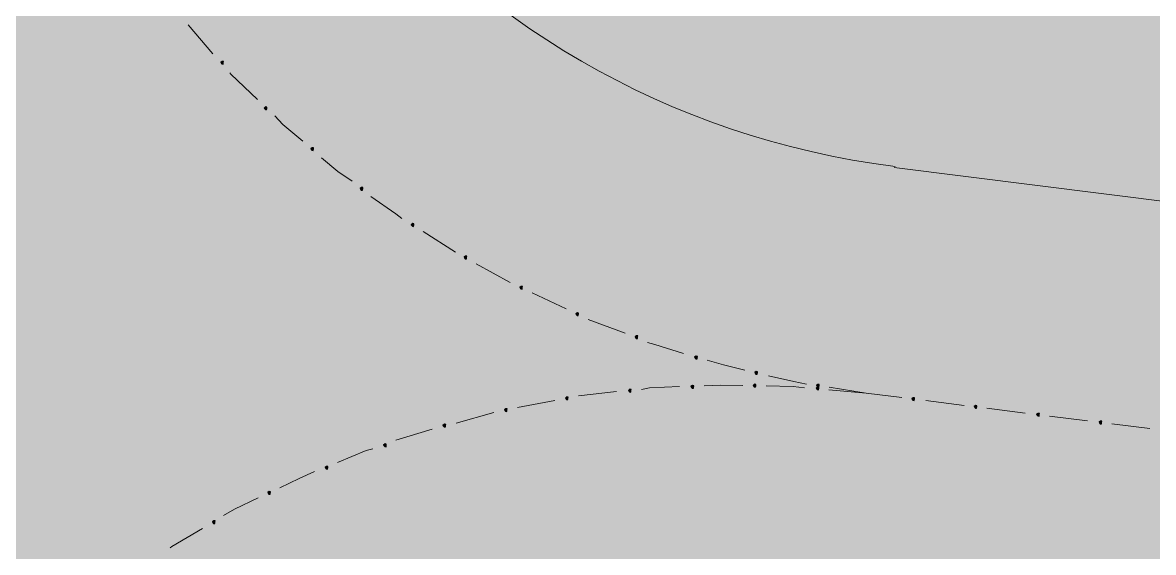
# Model space of a CAD drawing. Header units: metres. Extents: x -4 to 509425, y 7549 to 4732445.
# Drawn here: x 475973.25 to 475980.71, y 4719777.3 to 4719780.79 of the extents above; entities that cross this region are included whole.
import ezdxf

# ---------------------------------------------------------------- set-up
doc = ezdxf.new("R2010")
doc.units = ezdxf.units.M
doc.header["$LTSCALE"] = 0.01
doc.header["$MEASUREMENT"] = 0
doc.layers.get('0').update_dxf_attribs({"lineweight": 0})
doc.layers.add('_SUBESTACIÓN', color=1, linetype='Continuous')
doc.layers.add('SUBESTACION LA VID', color=253, linetype='Continuous')

# ---------------------------------------------------------------- blocks, each defined once
blk = doc.blocks.new('A$Cfff6051d')
at = {"layer": 'SUBESTACION LA VID', "transparency": 33554687}
h = blk.add_hatch(color=256, dxfattribs=at)
h.dxf.hatch_style = 2
h.paths.add_polyline_path([(475974.5716, 4719780.5265), (475974.5727, 4719780.5349), (475974.5643, 4719780.536), (475974.5548, 4719780.5286), (475974.5622, 4719780.5192), (475974.5706, 4719780.5181)])
h = blk.add_hatch(color=256, dxfattribs=at)
h.dxf.hatch_style = 2
h.paths.add_polyline_path([(475974.8582, 4719780.2261), (475974.8593, 4719780.2345), (475974.8509, 4719780.2355), (475974.8414, 4719780.2282), (475974.8488, 4719780.2187), (475974.8572, 4719780.2177)])
h = blk.add_hatch(color=256, dxfattribs=at)
h.dxf.hatch_style = 2
h.paths.add_polyline_path([(475975.1658, 4719779.9572), (475975.1668, 4719779.9656), (475975.1584, 4719779.9666), (475975.149, 4719779.9593), (475975.1563, 4719779.9498), (475975.1647, 4719779.9488)])
h = blk.add_hatch(color=256, dxfattribs=at)
h.dxf.hatch_style = 2
h.paths.add_polyline_path([(475975.4912, 4719779.6945), (475975.4923, 4719779.7029), (475975.4839, 4719779.704), (475975.4744, 4719779.6966), (475975.4818, 4719779.6872), (475975.4902, 4719779.6861)])
h = blk.add_hatch(color=256, dxfattribs=at)
h.dxf.hatch_style = 2
h.paths.add_polyline_path([(475975.8282, 4719779.456), (475975.8293, 4719779.4644), (475975.8209, 4719779.4655), (475975.8114, 4719779.4581), (475975.8188, 4719779.4487), (475975.8272, 4719779.4476)])
h = blk.add_hatch(color=256, dxfattribs=at)
h.dxf.hatch_style = 2
h.paths.add_polyline_path([(475976.1768, 4719779.2417), (475976.1778, 4719779.2501), (475976.1694, 4719779.2511), (475976.16, 4719779.2438), (475976.1673, 4719779.2343), (475976.1757, 4719779.2333)])
h = blk.add_hatch(color=256, dxfattribs=at)
h.dxf.hatch_style = 2
h.paths.add_polyline_path([(475976.5442, 4719779.042), (475976.5453, 4719779.0504), (475976.5369, 4719779.0515), (475976.5274, 4719779.0441), (475976.5348, 4719779.0347), (475976.5432, 4719779.0336)])
h = blk.add_hatch(color=256, dxfattribs=at)
h.dxf.hatch_style = 2
h.paths.add_polyline_path([(475976.9148, 4719778.8676), (475976.9159, 4719778.876), (475976.9075, 4719778.877), (475976.898, 4719778.8697), (475976.9054, 4719778.8602), (475976.9138, 4719778.8592)])
h = blk.add_hatch(color=256, dxfattribs=at)
h.dxf.hatch_style = 2
h.paths.add_polyline_path([(475977.3054, 4719778.7162), (475977.3065, 4719778.7246), (475977.2981, 4719778.7257), (475977.2886, 4719778.7183), (475977.296, 4719778.7089), (475977.3044, 4719778.7078)])
h = blk.add_hatch(color=256, dxfattribs=at)
h.dxf.hatch_style = 2
h.paths.add_polyline_path([(475977.6981, 4719778.5817), (475977.6992, 4719778.5901), (475977.6908, 4719778.5911), (475977.6813, 4719778.5838), (475977.6887, 4719778.5743), (475977.6971, 4719778.5733)])
h = blk.add_hatch(color=256, dxfattribs=at)
h.dxf.hatch_style = 2
h.paths.add_polyline_path([(475978.095, 4719778.4807), (475978.0961, 4719778.4891), (475978.0877, 4719778.4902), (475978.0782, 4719778.4828), (475978.0856, 4719778.4734), (475978.094, 4719778.4723)])
h = blk.add_hatch(color=256, dxfattribs=at)
h.dxf.hatch_style = 2
h.paths.add_polyline_path([(475977.6739, 4719778.3885), (475977.6749, 4719778.3969), (475977.6665, 4719778.3979), (475977.6571, 4719778.3906), (475977.6644, 4719778.3811), (475977.6728, 4719778.3801)])
h = blk.add_hatch(color=256, dxfattribs=at)
h.dxf.hatch_style = 2
h.paths.add_polyline_path([(475978.0845, 4719778.3967), (475978.0855, 4719778.4051), (475978.0771, 4719778.4062), (475978.0677, 4719778.3988), (475978.075, 4719778.3894), (475978.0834, 4719778.3883)])
h = blk.add_hatch(color=256, dxfattribs=at)
h.dxf.hatch_style = 2
h.paths.add_polyline_path([(475978.5003, 4719778.3787), (475978.5014, 4719778.3871), (475978.493, 4719778.3882), (475978.4835, 4719778.3808), (475978.4908, 4719778.3714), (475978.4992, 4719778.3703)])
h = blk.add_hatch(color=256, dxfattribs=at)
h.dxf.hatch_style = 2
h.paths.add_polyline_path([(475978.5024, 4719778.3955), (475978.5035, 4719778.4039), (475978.4951, 4719778.405), (475978.4856, 4719778.3976), (475978.493, 4719778.3882), (475978.5014, 4719778.3871)])
h = blk.add_hatch(color=256, dxfattribs=at)
h.dxf.hatch_style = 2
h.paths.add_polyline_path([(475976.8453, 4719778.3132), (475976.8464, 4719778.3216), (475976.838, 4719778.3226), (475976.8285, 4719778.3153), (475976.8359, 4719778.3058), (475976.8443, 4719778.3048)])
h = blk.add_hatch(color=256, dxfattribs=at)
h.dxf.hatch_style = 2
h.paths.add_polyline_path([(475977.2612, 4719778.3634), (475977.2622, 4719778.3718), (475977.2538, 4719778.3729), (475977.2444, 4719778.3655), (475977.2517, 4719778.3561), (475977.2601, 4719778.355)])
h = blk.add_hatch(color=256, dxfattribs=at)
h.dxf.hatch_style = 2
h.paths.add_polyline_path([(475979.1314, 4719778.3081), (475979.1324, 4719778.3165), (475979.124, 4719778.3176), (475979.1146, 4719778.3102), (475979.1219, 4719778.3008), (475979.1303, 4719778.2997)])
h = blk.add_hatch(color=256, dxfattribs=at)
h.dxf.hatch_style = 2
h.paths.add_polyline_path([(475976.4431, 4719778.2356), (475976.4442, 4719778.244), (475976.4358, 4719778.2451), (475976.4263, 4719778.2377), (475976.4337, 4719778.2283), (475976.4421, 4719778.2272)])
h = blk.add_hatch(color=256, dxfattribs=at)
h.dxf.hatch_style = 2
h.paths.add_polyline_path([(475979.543, 4719778.2565), (475979.5441, 4719778.2649), (475979.5356, 4719778.266), (475979.5262, 4719778.2586), (475979.5335, 4719778.2492), (475979.5419, 4719778.2481)])
h = blk.add_hatch(color=256, dxfattribs=at)
h.dxf.hatch_style = 2
h.paths.add_polyline_path([(475979.9546, 4719778.2049), (475979.9557, 4719778.2133), (475979.9473, 4719778.2144), (475979.9378, 4719778.207), (475979.9452, 4719778.1976), (475979.9536, 4719778.1965)])
h = blk.add_hatch(color=256, dxfattribs=at)
h.dxf.hatch_style = 2
h.paths.add_polyline_path([(475980.3662, 4719778.1533), (475980.3673, 4719778.1617), (475980.3589, 4719778.1628), (475980.3494, 4719778.1554), (475980.3568, 4719778.146), (475980.3652, 4719778.1449)])
h = blk.add_hatch(color=256, dxfattribs=at)
h.dxf.hatch_style = 2
h.paths.add_polyline_path([(475976.0378, 4719778.1328), (475976.0388, 4719778.1412), (475976.0304, 4719778.1423), (475976.021, 4719778.1349), (475976.0283, 4719778.1255), (475976.0367, 4719778.1244)])
h = blk.add_hatch(color=256, dxfattribs=at)
h.dxf.hatch_style = 2
h.paths.add_polyline_path([(475975.646, 4719778.0028), (475975.6471, 4719778.0112), (475975.6387, 4719778.0122), (475975.6292, 4719778.0049), (475975.6366, 4719777.9954), (475975.645, 4719777.9944)])
h = blk.add_hatch(color=256, dxfattribs=at)
h.dxf.hatch_style = 2
h.paths.add_polyline_path([(475975.2606, 4719777.8548), (475975.2616, 4719777.8632), (475975.2532, 4719777.8643), (475975.2438, 4719777.8569), (475975.2511, 4719777.8475), (475975.2595, 4719777.8464)])
h = blk.add_hatch(color=256, dxfattribs=at)
h.dxf.hatch_style = 2
h.paths.add_polyline_path([(475974.8814, 4719777.6891), (475974.8825, 4719777.6975), (475974.8741, 4719777.6985), (475974.8646, 4719777.6912), (475974.872, 4719777.6817), (475974.8804, 4719777.6807)])
h = blk.add_hatch(color=256, dxfattribs=at)
h.dxf.hatch_style = 2
h.paths.add_polyline_path([(475974.5159, 4719777.496), (475974.517, 4719777.5044), (475974.5086, 4719777.5054), (475974.4991, 4719777.4981), (475974.5065, 4719777.4886), (475974.5149, 4719777.4876)])
at = {"layer": 'SUBESTACION LA VID', "lineweight": 15}
for p, q in [((475974.3386, 4719780.7776), (475974.5024, 4719780.5864)), ((476076.4761, 4719767.6143), (475978.9986, 4719779.835)), ((475975.8912, 4719779.414), (475976.1043, 4719779.2764)), ((475976.2398, 4719779.1997), (475976.4634, 4719779.0778)), ((475976.6083, 4719779.0084), (475976.834, 4719778.9033)), ((475976.9789, 4719778.834), (475977.2235, 4719778.7436)), ((475978.5696, 4719778.3871), (475978.8122, 4719778.3481)), ((475977.1667, 4719778.3582), (475976.9157, 4719778.3299)), ((475978.8122, 4719778.3481), (475978.5675, 4719778.3703)), ((475979.0474, 4719778.3187), (475978.8122, 4719778.3481)), ((475976.7582, 4719778.2985), (475976.5135, 4719778.2524)), ((475979.459, 4719778.2671), (475979.207, 4719778.2987)), ((475979.8622, 4719778.2165), (475979.6102, 4719778.2481)), ((475976.356, 4719778.2209), (475976.1081, 4719778.1496)), ((475980.2738, 4719778.1649), (475980.0218, 4719778.1965)), ((475975.9495, 4719778.1098), (475975.7101, 4719778.0374)), ((475980.6854, 4719778.1133), (475980.4334, 4719778.1449))]:
    blk.add_line(p, q, dxfattribs=at)
at = {"layer": 'SUBESTACION LA VID'}
for points in [[(475974.5716, 4719780.5265), (475974.5727, 4719780.5349), (475974.5643, 4719780.536), (475974.5548, 4719780.5286), (475974.5622, 4719780.5192), (475974.5706, 4719780.5181)], [(475974.8582, 4719780.2261), (475974.8593, 4719780.2345), (475974.8509, 4719780.2355), (475974.8414, 4719780.2282), (475974.8488, 4719780.2187), (475974.8572, 4719780.2177)], [(475975.1658, 4719779.9572), (475975.1668, 4719779.9656), (475975.1584, 4719779.9666), (475975.149, 4719779.9593), (475975.1563, 4719779.9498), (475975.1647, 4719779.9488)], [(475975.4912, 4719779.6945), (475975.4923, 4719779.7029), (475975.4839, 4719779.704), (475975.4744, 4719779.6966), (475975.4818, 4719779.6872), (475975.4902, 4719779.6861)], [(475975.8282, 4719779.456), (475975.8293, 4719779.4644), (475975.8209, 4719779.4655), (475975.8114, 4719779.4581), (475975.8188, 4719779.4487), (475975.8272, 4719779.4476)], [(475976.1768, 4719779.2417), (475976.1778, 4719779.2501), (475976.1694, 4719779.2511), (475976.16, 4719779.2438), (475976.1673, 4719779.2343), (475976.1757, 4719779.2333)], [(475976.5442, 4719779.042), (475976.5453, 4719779.0504), (475976.5369, 4719779.0515), (475976.5274, 4719779.0441), (475976.5348, 4719779.0347), (475976.5432, 4719779.0336)], [(475976.9148, 4719778.8676), (475976.9159, 4719778.876), (475976.9075, 4719778.877), (475976.898, 4719778.8697), (475976.9054, 4719778.8602), (475976.9138, 4719778.8592)], [(475977.3054, 4719778.7162), (475977.3065, 4719778.7246), (475977.2981, 4719778.7257), (475977.2886, 4719778.7183), (475977.296, 4719778.7089), (475977.3044, 4719778.7078)], [(475977.6981, 4719778.5817), (475977.6992, 4719778.5901), (475977.6908, 4719778.5911), (475977.6813, 4719778.5838), (475977.6887, 4719778.5743), (475977.6971, 4719778.5733)], [(475978.095, 4719778.4807), (475978.0961, 4719778.4891), (475978.0877, 4719778.4902), (475978.0782, 4719778.4828), (475978.0856, 4719778.4734), (475978.094, 4719778.4723)], [(475977.6739, 4719778.3885), (475977.6749, 4719778.3969), (475977.6665, 4719778.3979), (475977.6571, 4719778.3906), (475977.6644, 4719778.3811), (475977.6728, 4719778.3801)], [(475978.0845, 4719778.3967), (475978.0855, 4719778.4051), (475978.0771, 4719778.4062), (475978.0677, 4719778.3988), (475978.075, 4719778.3894), (475978.0834, 4719778.3883)], [(475978.5003, 4719778.3787), (475978.5014, 4719778.3871), (475978.493, 4719778.3882), (475978.4835, 4719778.3808), (475978.4908, 4719778.3714), (475978.4992, 4719778.3703)], [(475978.5024, 4719778.3955), (475978.5035, 4719778.4039), (475978.4951, 4719778.405), (475978.4856, 4719778.3976), (475978.493, 4719778.3882), (475978.5014, 4719778.3871)], [(475976.8453, 4719778.3132), (475976.8464, 4719778.3216), (475976.838, 4719778.3226), (475976.8285, 4719778.3153), (475976.8359, 4719778.3058), (475976.8443, 4719778.3048)], [(475977.2612, 4719778.3634), (475977.2622, 4719778.3718), (475977.2538, 4719778.3729), (475977.2444, 4719778.3655), (475977.2517, 4719778.3561), (475977.2601, 4719778.355)], [(475979.1314, 4719778.3081), (475979.1324, 4719778.3165), (475979.124, 4719778.3176), (475979.1146, 4719778.3102), (475979.1219, 4719778.3008), (475979.1303, 4719778.2997)], [(475976.4431, 4719778.2356), (475976.4442, 4719778.244), (475976.4358, 4719778.2451), (475976.4263, 4719778.2377), (475976.4337, 4719778.2283), (475976.4421, 4719778.2272)], [(475979.543, 4719778.2565), (475979.5441, 4719778.2649), (475979.5356, 4719778.266), (475979.5262, 4719778.2586), (475979.5335, 4719778.2492), (475979.5419, 4719778.2481)], [(475979.9546, 4719778.2049), (475979.9557, 4719778.2133), (475979.9473, 4719778.2144), (475979.9378, 4719778.207), (475979.9452, 4719778.1976), (475979.9536, 4719778.1965)], [(475980.3662, 4719778.1533), (475980.3673, 4719778.1617), (475980.3589, 4719778.1628), (475980.3494, 4719778.1554), (475980.3568, 4719778.146), (475980.3652, 4719778.1449)], [(475976.0378, 4719778.1328), (475976.0388, 4719778.1412), (475976.0304, 4719778.1423), (475976.021, 4719778.1349), (475976.0283, 4719778.1255), (475976.0367, 4719778.1244)], [(475975.646, 4719778.0028), (475975.6471, 4719778.0112), (475975.6387, 4719778.0122), (475975.6292, 4719778.0049), (475975.6366, 4719777.9954), (475975.645, 4719777.9944)], [(475975.2606, 4719777.8548), (475975.2616, 4719777.8632), (475975.2532, 4719777.8643), (475975.2438, 4719777.8569), (475975.2511, 4719777.8475), (475975.2595, 4719777.8464)], [(475974.8814, 4719777.6891), (475974.8825, 4719777.6975), (475974.8741, 4719777.6985), (475974.8646, 4719777.6912), (475974.872, 4719777.6817), (475974.8804, 4719777.6807)], [(475974.5159, 4719777.496), (475974.517, 4719777.5044), (475974.5086, 4719777.5054), (475974.4991, 4719777.4981), (475974.5065, 4719777.4886), (475974.5149, 4719777.4876)]]:
    blk.add_lwpolyline(points, close=True, dxfattribs=at)
at = {"layer": 'SUBESTACION LA VID', "lineweight": 0}
for points in [[(475974.5716, 4719780.5265), (475974.5727, 4719780.5349), (475974.5643, 4719780.536), (475974.5548, 4719780.5286), (475974.5622, 4719780.5192), (475974.5706, 4719780.5181)], [(475974.8582, 4719780.2261), (475974.8593, 4719780.2345), (475974.8509, 4719780.2355), (475974.8414, 4719780.2282), (475974.8488, 4719780.2187), (475974.8572, 4719780.2177)], [(475975.1658, 4719779.9572), (475975.1668, 4719779.9656), (475975.1584, 4719779.9666), (475975.149, 4719779.9593), (475975.1563, 4719779.9498), (475975.1647, 4719779.9488)], [(475975.4912, 4719779.6945), (475975.4923, 4719779.7029), (475975.4839, 4719779.704), (475975.4744, 4719779.6966), (475975.4818, 4719779.6872), (475975.4902, 4719779.6861)], [(475975.8282, 4719779.456), (475975.8293, 4719779.4644), (475975.8209, 4719779.4655), (475975.8114, 4719779.4581), (475975.8188, 4719779.4487), (475975.8272, 4719779.4476)], [(475976.1768, 4719779.2417), (475976.1778, 4719779.2501), (475976.1694, 4719779.2511), (475976.16, 4719779.2438), (475976.1673, 4719779.2343), (475976.1757, 4719779.2333)], [(475976.5442, 4719779.042), (475976.5453, 4719779.0504), (475976.5369, 4719779.0515), (475976.5274, 4719779.0441), (475976.5348, 4719779.0347), (475976.5432, 4719779.0336)], [(475976.9148, 4719778.8676), (475976.9159, 4719778.876), (475976.9075, 4719778.877), (475976.898, 4719778.8697), (475976.9054, 4719778.8602), (475976.9138, 4719778.8592)], [(475977.3054, 4719778.7162), (475977.3065, 4719778.7246), (475977.2981, 4719778.7257), (475977.2886, 4719778.7183), (475977.296, 4719778.7089), (475977.3044, 4719778.7078)], [(475977.6981, 4719778.5817), (475977.6992, 4719778.5901), (475977.6908, 4719778.5911), (475977.6813, 4719778.5838), (475977.6887, 4719778.5743), (475977.6971, 4719778.5733)], [(475978.095, 4719778.4807), (475978.0961, 4719778.4891), (475978.0877, 4719778.4902), (475978.0782, 4719778.4828), (475978.0856, 4719778.4734), (475978.094, 4719778.4723)], [(475977.6739, 4719778.3885), (475977.6749, 4719778.3969), (475977.6665, 4719778.3979), (475977.6571, 4719778.3906), (475977.6644, 4719778.3811), (475977.6728, 4719778.3801)], [(475978.0845, 4719778.3967), (475978.0855, 4719778.4051), (475978.0771, 4719778.4062), (475978.0677, 4719778.3988), (475978.075, 4719778.3894), (475978.0834, 4719778.3883)], [(475978.5003, 4719778.3787), (475978.5014, 4719778.3871), (475978.493, 4719778.3882), (475978.4835, 4719778.3808), (475978.4908, 4719778.3714), (475978.4992, 4719778.3703)], [(475978.5024, 4719778.3955), (475978.5035, 4719778.4039), (475978.4951, 4719778.405), (475978.4856, 4719778.3976), (475978.493, 4719778.3882), (475978.5014, 4719778.3871)], [(475976.8453, 4719778.3132), (475976.8464, 4719778.3216), (475976.838, 4719778.3226), (475976.8285, 4719778.3153), (475976.8359, 4719778.3058), (475976.8443, 4719778.3048)], [(475977.2612, 4719778.3634), (475977.2622, 4719778.3718), (475977.2538, 4719778.3729), (475977.2444, 4719778.3655), (475977.2517, 4719778.3561), (475977.2601, 4719778.355)], [(475979.1314, 4719778.3081), (475979.1324, 4719778.3165), (475979.124, 4719778.3176), (475979.1146, 4719778.3102), (475979.1219, 4719778.3008), (475979.1303, 4719778.2997)], [(475976.4431, 4719778.2356), (475976.4442, 4719778.244), (475976.4358, 4719778.2451), (475976.4263, 4719778.2377), (475976.4337, 4719778.2283), (475976.4421, 4719778.2272)], [(475979.543, 4719778.2565), (475979.5441, 4719778.2649), (475979.5356, 4719778.266), (475979.5262, 4719778.2586), (475979.5335, 4719778.2492), (475979.5419, 4719778.2481)], [(475979.9546, 4719778.2049), (475979.9557, 4719778.2133), (475979.9473, 4719778.2144), (475979.9378, 4719778.207), (475979.9452, 4719778.1976), (475979.9536, 4719778.1965)], [(475980.3662, 4719778.1533), (475980.3673, 4719778.1617), (475980.3589, 4719778.1628), (475980.3494, 4719778.1554), (475980.3568, 4719778.146), (475980.3652, 4719778.1449)], [(475976.0378, 4719778.1328), (475976.0388, 4719778.1412), (475976.0304, 4719778.1423), (475976.021, 4719778.1349), (475976.0283, 4719778.1255), (475976.0367, 4719778.1244)], [(475975.646, 4719778.0028), (475975.6471, 4719778.0112), (475975.6387, 4719778.0122), (475975.6292, 4719778.0049), (475975.6366, 4719777.9954), (475975.645, 4719777.9944)], [(475975.2606, 4719777.8548), (475975.2616, 4719777.8632), (475975.2532, 4719777.8643), (475975.2438, 4719777.8569), (475975.2511, 4719777.8475), (475975.2595, 4719777.8464)], [(475974.8814, 4719777.6891), (475974.8825, 4719777.6975), (475974.8741, 4719777.6985), (475974.8646, 4719777.6912), (475974.872, 4719777.6817), (475974.8804, 4719777.6807)], [(475974.5159, 4719777.496), (475974.517, 4719777.5044), (475974.5086, 4719777.5054), (475974.4991, 4719777.4981), (475974.5065, 4719777.4886), (475974.5149, 4719777.4876)]]:
    blk.add_lwpolyline(points, close=True, dxfattribs=at)
at = {"layer": 'SUBESTACION LA VID', "lineweight": 15}
for points in [[(475974.6147, 4719780.4614), (475974.622, 4719780.4519), (475974.7973, 4719780.2849)], [(475974.9117, 4719780.1767), (475974.9642, 4719780.1189), (475975.0955, 4719780.0086)], [(475975.2183, 4719779.8994), (475975.3264, 4719779.809), (475975.4209, 4719779.746)], [(475975.5448, 4719779.6451), (475975.7096, 4719779.5306), (475975.7484, 4719779.5002)], [(475977.3695, 4719778.6826), (475977.4188, 4719778.6679), (475977.6078, 4719778.6101)], [(475977.7643, 4719778.5648), (475977.8714, 4719778.5344), (475978.0121, 4719778.4996)], [(475978.1696, 4719778.4628), (475978.3355, 4719778.425), (475978.4184, 4719778.406)], [(475977.5804, 4719778.3916), (475977.383, 4719778.3823), (475977.3305, 4719778.3718)], [(475977.9994, 4719778.3988), (475977.8545, 4719778.4), (475977.7432, 4719778.3968)], [(475978.4068, 4719778.3819), (475978.3312, 4719778.3914), (475978.1527, 4719778.3967)], [(475975.5578, 4719777.9797), (475975.5137, 4719777.9682), (475975.3247, 4719777.8895)], [(475975.1724, 4719777.8318), (475975.0726, 4719777.7846), (475974.9455, 4719777.7237)], [(475974.8006, 4719777.6565), (475974.6462, 4719777.582), (475974.5727, 4719777.5401)], [(475974.434, 4719777.4551), (475974.2313, 4719777.3354), (475974.2219, 4719777.3281)]]:
    blk.add_lwpolyline(points, dxfattribs=at)
blk.add_open_spline([(475974.2318, 4719785.9829), (475973.8541, 4719782.9696), (475975.9906, 4719780.2207), (475979.0038, 4719779.8429)], degree=3, dxfattribs=at)

msp = doc.modelspace()

# ---------------------------------------------------------------- hatches: boundary and pattern name
at = {"layer": '_SUBESTACIÓN', "transparency": 33554559}
h = msp.add_hatch(color=1, dxfattribs=at)
h.dxf.hatch_style = 1
h.paths.add_polyline_path([(475968.6399, 4719805.825), (476089.9386, 4719790.615), (476078.1686, 4719696.74), (475956.8686, 4719711.9502)])

# ---------------------------------------------------------------- block references
at = {"linetype": 'Continuous'}
msp.add_blockref('A$Cfff6051d', (0, 0), dxfattribs=at)

doc.saveas('drawing.dxf')
